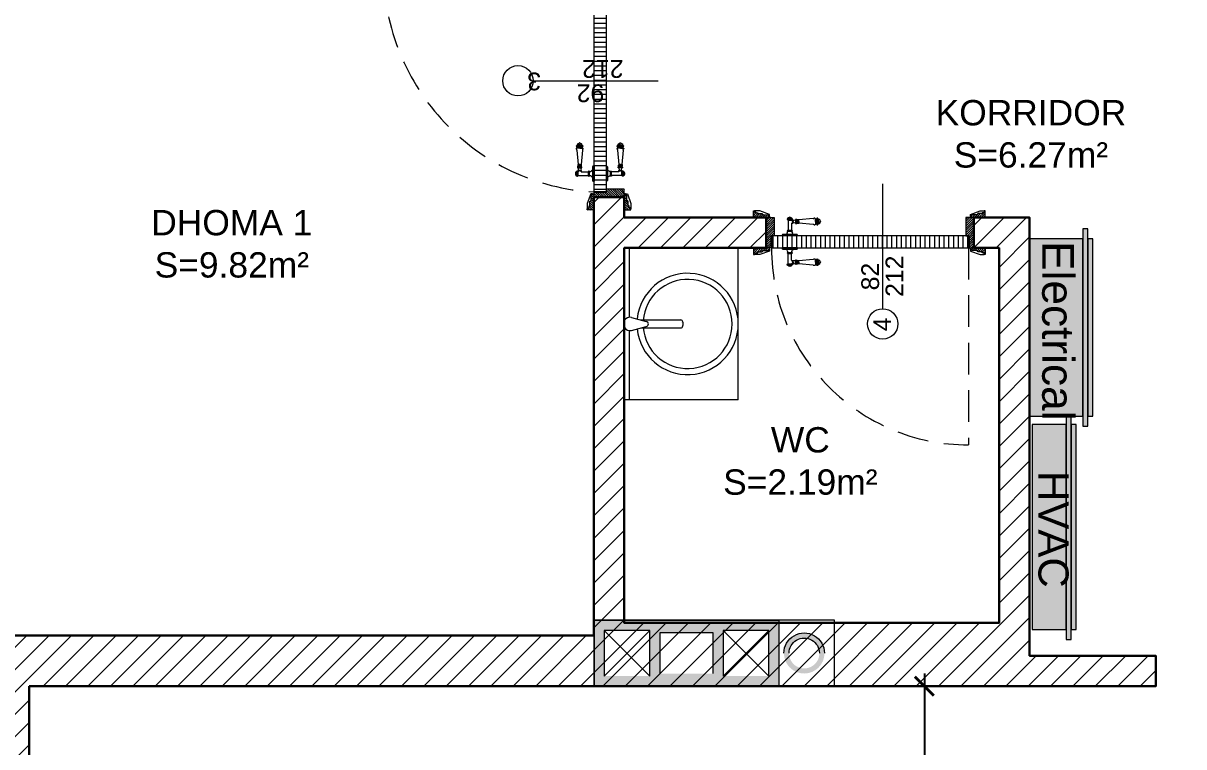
# Model space of a CAD drawing. Header units: centimetres. Extents: x 92587 to 105438, y -55119 to -48334.
# Drawn here: x 93511.8 to 93970, y -51636.3 to -51350.6 of the extents above; entities that cross this region are included whole.
import ezdxf

# ---------------------------------------------------------------- set-up
doc = ezdxf.new("R2010")
doc.units = ezdxf.units.CM
doc.header["$LTSCALE"] = 50
doc.header["$MEASUREMENT"] = 0
doc.linetypes.add('CACHE', pattern=[0.375, 0.25, -0.125])
doc.linetypes.add('CONTINU', pattern=[0])
doc.layers.get('0').update_dxf_attribs({"color": 8})
for name, color, linetype, lineweight in [('BANJO', 160, 'Continuous', 9), ('door', 44, 'Continuous', 5), ('KASETAT_Pen_No__22', 8, 'Continuous', 50), ('KASETAT_Pen_No__75', 6, 'Continuous', 20), ('MACONNERIE COUPE', 7, 'Continuous', 30), ('MACONNERIE HACHURE', 253, 'Continuous', 13), ('PERCEMENT', 253, 'Continuous', 20)]:
    doc.layers.add(name, color=color, linetype=linetype, lineweight=lineweight)
for name, color, linetype in [('BETON COUPE', 3, 'CONTINU'), ('BORD', 5, 'Continuous'), ('TALUS', 2, 'Continuous'), ('TEXTE', 7, 'Continuous')]:
    doc.layers.add(name, color=color, linetype=linetype)
doc.layers.add('DEMOL', color=7, linetype='Continuous', lineweight=60, true_color=0xa87e00)
doc.layers.add('KASETAT_Pen_No__176', color=7, linetype='Continuous', lineweight=15, true_color=0x93a0c6)
doc.styles.add('GENERATED_STYLE_1', font='arial.ttf')
doc.styles.add('RS_TEXT_1.50', font='arial.ttf', dxfattribs={"height": 12.5})
doc.styles.add('RS_TXT_50', font='arial.ttf', dxfattribs={"height": 12.5})
doc.dimstyles.new('RS_50CM_LINEAIRE', dxfattribs={"dimscale": 5, "dimtxt": 12.5, "dimasz": 1.5, "dimexe": 1, "dimexo": 2.5, "dimgap": 1, "dimtad": 1, "dimdec": 1, "dimrnd": 0.5, "dimdsep": 46, "dimtxsty": 'RS_TXT_50', "dimblk1": 'ARCHTICK', "dimblk2": 'ARCHTICK', "dimsah": 1, "dimcen": 2.5, "dimdle": 1, "dimclrt": 4, "dimadec": 0, "dimazin": 2, "dimtfac": 1, "dimtdec": 1, "dimtix": 1, "dimtmove": 2, "dimatfit": 3, "dimfxl": 1, "dimtolj": 1, "dimtzin": 0, "dimarcsym": 0})

# ---------------------------------------------------------------- blocks, each defined once
blk = doc.blocks.new('Lav60')
at = {"layer": 'BANJO', "linetype": 'Continuous'}
for p, q in [((-54.27, 55.4), (-54.27, 84.18)), ((-54.27, 84.18), (-54.27, 55.4)), ((-52.27, 56.8), (-52.27, 84.18)), ((-9.27, 24.18), (-9.27, 84.18)), ((-51.47, 56.78), (-45.6, 55.16)), ((-47.77, 55.78), (-31.97, 55.78)), ((-54.27, 24.18), (-54.27, 52.96)), ((-54.27, 52.96), (-54.27, 24.18)), ((-52.27, 24.18), (-52.27, 51.56)), ((-51.47, 51.58), (-45.6, 53.19)), ((-47.79, 52.59), (-31.97, 52.59)), ((-31.61, 54.81), (-31.61, 54.8)), ((-31.5, 54.81), (-31.61, 54.81)), ((-31.61, 54.8), (-31.5, 54.8)), ((-31.5, 54.8), (-31.5, 54.81))]:
    blk.add_line(p, q, dxfattribs=at)
at = {"layer": 'BANJO'}
for p, q in [((-9.27, 84.18), (-54.27, 84.18)), ((-9.27, 24.18), (-9.27, 84.18)), ((-9.27, 24.18), (-54.27, 24.18))]:
    blk.add_line(p, q, dxfattribs=at)
at = {"layer": 'BANJO', "linetype": 'Continuous'}
for centre, radius, start, end in [((-29.27, 54.18), 20, 185.6501, 174.3498), ((-29.27, 54.18), 17.58, 184.3007, 175.6991), ((-51.93, 54.18), 2.64, 79.9737, 280.0262), ((-45.78, 54.18), 1, 280.3543, 79.6456)]:
    blk.add_arc(centre, radius, start, end, dxfattribs=at)
blk.add_ellipse((-31.97, 54.18), major_axis=(0, -1.59), ratio=0.623935, start_param=0, end_param=3.141593, dxfattribs=at)
blk = doc.blocks.new('door900')
at = {"color": 0}
for p, q in [((-9.3, 67.7), (9.3, 67.7)), ((9.3, 65.2), (-9.3, 65.2)), ((-6.8, 71.5), (-6.8, 70.2)), ((-5.5, 71.5), (-6.8, 71.5)), ((-6.8, 70.2), (6.8, 70.2)), ((-6.8, 62.7), (-6.8, 24)), ((-6.8, 62.7), (6.8, 62.7)), ((-5.5, 71.5), (5.5, 71.5)), ((5.5, 71.5), (6.8, 71.5)), ((6.8, 71.5), (6.8, 70.2)), ((8.7, 62.7), (6.8, 62.7)), ((6.8, 49.1), (6.8, 24)), ((8.7, 50.9), (8.7, 50.9)), ((10.5, 56.8), (10.5, 62.5)), ((10.5, 56.8), (10.5, 51.1)), ((12.7, 56.8), (12.7, 62.5)), ((12.7, 56.8), (12.7, 51.1)), ((22.5, 63.8), (22.5, 49.8)), ((26.5, 56.8), (26.5, 63.8)), ((26.5, 63.8), (29.1, 63.8)), ((26.5, 63.8), (29.1, 63.8)), ((26.5, 56.8), (26.5, 49.8)), ((26.5, 49.8), (29.1, 49.8)), ((26.5, 49.8), (29.1, 49.8)), ((29.1, 63.8), (29.1, 62.8)), ((29.1, 62.8), (29.1, 56.8)), ((29.1, 50.8), (29.1, 56.8)), ((29.1, 50.8), (29.1, 49.8)), ((29.1, 49.8), (29.1, 49.8)), ((31.1, 62.8), (31.1, 56.8)), ((31.1, 50.8), (31.1, 56.8)), ((34.1, 56.8), (34.1, 62.8)), ((34.1, 62.8), (34.1, 56.8)), ((34.1, 50.8), (34.1, 56.8)), ((34.1, 56.8), (34.1, 50.8)), ((92.8, 68.1), (36.2, 62.8)), ((36.2, 56.8), (36.2, 62.8)), ((36.2, 56.8), (36.2, 50.8)), ((92.8, 45.5), (36.2, 50.8)), ((101.2, 67.3), (103.2, 68)), ((101.2, 56.8), (101.2, 67.3)), ((101.2, 56.8), (101.2, 46.3)), ((101.2, 46.3), (103.2, 45.7)), ((103.2, 68), (103.2, 67.7)), ((103.2, 56.8), (103.2, 68)), ((103.2, 56.8), (103.2, 46.3)), ((103.2, 45.9), (103.2, 45.7)), ((106.5, 68), (105.5, 67.3)), ((105.5, 56.8), (105.5, 67.3)), ((105.5, 56.8), (105.5, 46.3)), ((106.5, 45.7), (105.5, 46.3)), ((106.5, 56.8), (106.5, 68)), ((106.5, 56.8), (106.5, 45.7)), ((110.7, 68), (111.8, 67.3)), ((110.7, 56.8), (110.7, 68)), ((110.7, 56.8), (110.7, 45.7)), ((110.7, 45.7), (111.8, 46.3)), ((111.8, 56.8), (111.8, 67.3)), ((111.8, 66.2), (113.3, 66.2)), ((111.8, 56.8), (111.8, 46.3)), ((111.8, 47.5), (113.3, 47.5)), ((113.3, 56.8), (113.3, 66.2)), ((113.3, 56.8), (113.3, 47.5)), ((120.5, 56.8), (120.5, 58.6)), ((120.5, 56.8), (120.5, 55)), ((-30, 3), (-30, 0)), ((30, 0), (-30, 0)), ((27, 6), (-27, 6)), ((-8.3, 22.3), (8.3, 22.3)), ((-8.3, 18.3), (8.3, 18.3)), ((30, 3), (30, 0))]:
    blk.add_line(p, q, dxfattribs=at)
for centre, radius, start, end in [((-9.3, 66.5), 1.25, 90, 270), ((-6.8, 67.7), 2.51, 90.115, 179.885), ((-6.8, 65.2), 2.51, 180.115, 269.885), ((0, 64), 9.29, 53.4104, 126.5896), ((6.8, 67.7), 2.51, 0.115, 89.885), ((6.8, 65.2), 2.51, 270.115, 359.885), ((8.7, 49), 1.91, 88.7426, 178.1515), ((8.6, 64.9), 2.15, 272.7029, 297.6142), ((8.6, 48.8), 2.15, 62.3858, 87.2971), ((9.3, 66.5), 1.25, 270, 90), ((10, 62.5), 0.561, 3.7097, 127.9634), ((10, 51.1), 0.561, 232.0366, 356.2903), ((11.6, 62.5), 1.1, 0.0106, 179.9894), ((11.6, 51.1), 1.1, 180.0106, 359.9894), ((16.7, 70.5), 8.83, 243.5466, 311.3694), ((16.7, 43.2), 8.83, 48.6306, 116.4534), ((24.5, 63.7), 2.01, 4.1469, 175.8531), ((24.5, 50), 2.01, 184.1469, 355.8531), ((30.1, 62.8), 1.03, 0, 180.0014), ((30.1, 50.8), 1.03, 179.9972, 0), ((32.6, 62.8), 1.48, 0, 180), ((32.6, 50.8), 1.48, 180, 0), ((35.2, 62.8), 1.03, 0, 180), ((32.6, 62.8), 1.48, 1.563306237032948e-10, 2.08440831604393e-10), ((35.2, 50.8), 1.03, 180, 0), ((93.1, 72.5), 4.4, 266.3976, 315.6468), ((98.3, 67.4), 2.89, 358.3861, 135.6468), ((98.3, 46.2), 2.89, 224.3532, 1.6139), ((104.3, 67.6), 1.15, 170.914, 348.1019), ((104.3, 46.1), 1.15, 11.8981, 189.086), ((108.6, 68), 2.1, 0, 180), ((115.5, 62.5), 2.84, 13.4568, 140.4953), ((115.5, 51.2), 2.84, 219.5047, 346.5432), ((127.9, 65.2), 9.88, 191.9991, 221.6757), ((127.9, 48.5), 9.88, 138.3243, 168.0009), ((120.5, 56.8), 1.79, 0, 90), ((120.5, 56.8), 1.79, 270, 0), ((-27, 3), 3, 90, 180), ((-6.8, 6), 6, 130.5908, 180), ((-16.6, 16.6), 8.41, 314.3689, 12.0705), ((-8.3, 20.3), 2, 90, 270), ((-8.5, 24), 1.71, 275.059, 359.7825), ((8.5, 24), 1.71, 180.2175, 264.941), ((16.6, 16.6), 8.41, 167.9295, 225.6311), ((8.3, 20.3), 2, 270, 90), ((6.8, 6), 6, 0, 49.4092), ((27, 3), 3, 0, 90), ((93.1, 41.1), 4.4, 44.3532, 93.6024), ((108.6, 45.7), 2.1, 180, 0)]:
    blk.add_arc(centre, radius, start, end, dxfattribs=at)
blk = doc.blocks.new('_ArchTick')
at = {"color": 0, "linetype": 'ByBlock', "const_width": 0.15}
blk.add_lwpolyline([(-0.5, -0.5), (0.5, 0.5)], dxfattribs=at)
blk = doc.blocks.new('*D2859')
at = {"layer": 'Defpoints', "color": 0, "ltscale": 0.5, "transparency": 16777216}
for p in [(93832.14, -51612.36), (93514.11, -51987.36), (93867.62, -51987.36)]:
    blk.add_point(p, dxfattribs=at)
at = {"layer": 'TALUS', "color": 0, "lineweight": -2, "ltscale": 0.5, "transparency": 16777216}
for p, q in [((93867.62, -51607.36), (93867.62, -51992.36)), ((93844.64, -51612.36), (93872.62, -51612.36)), ((93526.61, -51987.36), (93872.62, -51987.36))]:
    blk.add_line(p, q, dxfattribs=at)
at = {"layer": 'TALUS', "color": 0, "lineweight": -2, "ltscale": 0.5, "transparency": 16777216, "xscale": 7.5, "yscale": 7.5, "zscale": 7.5}
for p, rotation in [((93867.62, -51612.36), 90), ((93867.62, -51987.36), 270)]:
    blk.add_blockref('_ArchTick', p, dxfattribs=dict(at, rotation=rotation))
at = {"layer": 'TALUS', "color": 4, "ltscale": 0.5, "transparency": 16777216, "insert": (93856.24, -51799.86), "char_height": 12.5, "attachment_point": 5, "rotation": 90, "style": 'RS_TXT_50'}
blk.add_mtext('\\A1;375', dxfattribs=at)

msp = doc.modelspace()

# ---------------------------------------------------------------- hatches: boundary and pattern name
at = {"layer": 'door'}
h = msp.add_hatch(dxfattribs=at)
h.set_pattern_fill('ANSI31', color=256, scale=15, angle=495)
h.set_pattern_definition([(180, (194573.511, -100366.82), (-1e-15, -1.875), [])])
h.paths.add_polyline_path([(93741.88, -51329.46), (93741.88, -51417.27), (93737.16, -51417.27), (93737.16, -51329.46)])
h = msp.add_hatch(dxfattribs=at)
h.set_pattern_fill('ANSI31', color=256, scale=5, angle=990)
h.set_pattern_definition([(315, (150526.07865, 93141.89514), (0.4419417382, 0.4419417382), [])])
h.paths.add_polyline_path([(93749.11, -51419.36), (93749.11, -51416.22), (93741.93, -51416.22), (93741.93, -51417.48), (93737.11, -51417.48), (93737.11, -51419.36)])
edge = h.paths.add_edge_path()
edge.add_line((93750.99, -51423.11), (93750.99, -51422.7))
edge.add_line((93750.99, -51422.7), (93750.68, -51422.7))
edge.add_line((93750.68, -51422.7), (93750.68, -51420.93))
edge.add_line((93750.68, -51420.93), (93750.47, -51420.93))
edge.add_arc((93750.16, -51420.93), 0.314, 0, 90)
edge.add_line((93750.16, -51420.62), (93750.16, -51418.52))
edge.add_line((93750.16, -51418.52), (93749.95, -51418.52))
edge.add_arc((93749.63, -51418.52), 0.314, 360, 450)
edge.add_line((93749.63, -51418.21), (93749.63, -51418))
edge.add_line((93749.63, -51418), (93749.11, -51418))
edge.add_line((93749.11, -51418), (93749.11, -51424.36))
edge.add_line((93749.11, -51424.36), (93751.73, -51424.36))
edge.add_line((93751.73, -51424.36), (93751.73, -51423.95))
edge.add_line((93751.73, -51423.95), (93751.41, -51423.95))
edge.add_line((93751.41, -51423.95), (93751.41, -51423.53))
edge.add_arc((93751.41, -51423.11), 0.419, 180, 270, ccw=False)
edge = h.paths.add_edge_path()
edge.add_line((93735.22, -51423.11), (93735.22, -51422.7))
edge.add_line((93735.22, -51422.7), (93735.54, -51422.7))
edge.add_line((93735.54, -51422.7), (93735.54, -51420.93))
edge.add_line((93735.54, -51420.93), (93735.75, -51420.93))
edge.add_arc((93736.06, -51420.93), 0.314, 90, 180, ccw=False)
edge.add_line((93736.06, -51420.62), (93736.06, -51418.52))
edge.add_line((93736.06, -51418.52), (93736.27, -51418.52))
edge.add_arc((93736.58, -51418.52), 0.314, 90, 180, ccw=False)
edge.add_line((93736.58, -51418.21), (93736.58, -51418))
edge.add_line((93736.58, -51418), (93737.11, -51418))
edge.add_line((93737.11, -51418), (93737.11, -51424.36))
edge.add_line((93737.11, -51424.36), (93734.49, -51424.36))
edge.add_line((93734.49, -51424.36), (93734.49, -51423.95))
edge.add_line((93734.49, -51423.95), (93734.8, -51423.95))
edge.add_line((93734.8, -51423.95), (93734.8, -51423.53))
edge.add_arc((93734.8, -51423.11), 0.419, 270, 360)
h = msp.add_hatch(dxfattribs=at)
h.set_pattern_fill('ANSI31', color=256, scale=5, angle=900)
h.set_pattern_definition([(225, (242980.3773, -108402.3326), (0.4419417382, -0.4419417382), [])])
h.paths.add_polyline_path([(93805.12, -51427.36), (93808.26, -51427.36), (93808.26, -51434.54), (93807.01, -51434.54), (93807.01, -51439.36), (93805.12, -51439.36)])
edge = h.paths.add_edge_path()
edge.add_line((93801.37, -51425.48), (93801.79, -51425.48))
edge.add_line((93801.79, -51425.48), (93801.79, -51425.79))
edge.add_line((93801.79, -51425.79), (93803.55, -51425.79))
edge.add_line((93803.55, -51425.79), (93803.55, -51426))
edge.add_arc((93803.55, -51426.31), 0.314, 0, 90, ccw=False)
edge.add_line((93803.86, -51426.31), (93805.96, -51426.31))
edge.add_line((93805.96, -51426.31), (93805.96, -51426.52))
edge.add_arc((93805.96, -51426.84), 0.314, 0, 90, ccw=False)
edge.add_line((93806.27, -51426.84), (93806.48, -51426.84))
edge.add_line((93806.48, -51426.84), (93806.48, -51427.36))
edge.add_line((93806.48, -51427.36), (93800.12, -51427.36))
edge.add_line((93800.12, -51427.36), (93800.12, -51424.74))
edge.add_line((93800.12, -51424.74), (93800.53, -51424.74))
edge.add_line((93800.53, -51424.74), (93800.53, -51425.06))
edge.add_line((93800.53, -51425.06), (93800.95, -51425.06))
edge.add_arc((93801.37, -51425.06), 0.419, 180, 270)
edge = h.paths.add_edge_path()
edge.add_line((93801.37, -51441.25), (93801.79, -51441.25))
edge.add_line((93801.79, -51441.25), (93801.79, -51440.93))
edge.add_line((93801.79, -51440.93), (93803.55, -51440.93))
edge.add_line((93803.55, -51440.93), (93803.55, -51440.72))
edge.add_arc((93803.55, -51440.41), 0.314, 270, 360)
edge.add_line((93803.86, -51440.41), (93805.96, -51440.41))
edge.add_line((93805.96, -51440.41), (93805.96, -51440.2))
edge.add_arc((93805.96, -51439.89), 0.314, 270, 360)
edge.add_line((93806.27, -51439.89), (93806.48, -51439.89))
edge.add_line((93806.48, -51439.89), (93806.48, -51439.36))
edge.add_line((93806.48, -51439.36), (93800.12, -51439.36))
edge.add_line((93800.12, -51439.36), (93800.12, -51441.98))
edge.add_line((93800.12, -51441.98), (93800.53, -51441.98))
edge.add_line((93800.53, -51441.98), (93800.53, -51441.67))
edge.add_line((93800.53, -51441.67), (93800.95, -51441.67))
edge.add_arc((93801.37, -51441.67), 0.419, 90, 180, ccw=False)
h = msp.add_hatch(dxfattribs=at)
h.set_pattern_fill('ANSI31', color=256, scale=5, angle=900)
h.set_pattern_definition([(225, (242970.3654, -108402.3326), (0.4419417382, -0.4419417382), [])])
edge = h.paths.add_edge_path()
edge.add_line((93890.86, -51425.48), (93890.44, -51425.48))
edge.add_line((93890.44, -51425.48), (93890.44, -51425.79))
edge.add_line((93890.44, -51425.79), (93888.68, -51425.79))
edge.add_line((93888.68, -51425.79), (93888.68, -51426))
edge.add_arc((93888.68, -51426.31), 0.314, 90, 180)
edge.add_line((93888.37, -51426.31), (93886.27, -51426.31))
edge.add_line((93886.27, -51426.31), (93886.27, -51426.52))
edge.add_arc((93886.27, -51426.84), 0.314, 90, 180)
edge.add_line((93885.96, -51426.84), (93885.75, -51426.84))
edge.add_line((93885.75, -51426.84), (93885.75, -51427.36))
edge.add_line((93885.75, -51427.36), (93891.61, -51427.36))
edge.add_line((93891.61, -51427.36), (93891.61, -51424.74))
edge.add_line((93891.61, -51424.74), (93891.2, -51424.74))
edge.add_line((93891.2, -51424.74), (93891.2, -51425.06))
edge.add_line((93891.2, -51425.06), (93891.28, -51425.06))
edge.add_arc((93890.86, -51425.06), 0.419, -90, 0, ccw=False)
h.paths.add_polyline_path([(93887.11, -51427.36), (93883.97, -51427.36), (93883.97, -51434.54), (93885.22, -51434.54), (93885.22, -51439.36), (93887.11, -51439.36)])
edge = h.paths.add_edge_path()
edge.add_line((93890.86, -51441.25), (93890.44, -51441.25))
edge.add_line((93890.44, -51441.25), (93890.44, -51440.93))
edge.add_line((93890.44, -51440.93), (93888.68, -51440.93))
edge.add_line((93888.68, -51440.93), (93888.68, -51440.72))
edge.add_arc((93888.68, -51440.41), 0.314, 180, 270, ccw=False)
edge.add_line((93888.37, -51440.41), (93886.27, -51440.41))
edge.add_line((93886.27, -51440.41), (93886.27, -51440.2))
edge.add_arc((93886.27, -51439.89), 0.314, 180, 270, ccw=False)
edge.add_line((93885.96, -51439.89), (93885.75, -51439.89))
edge.add_line((93885.75, -51439.89), (93885.75, -51439.36))
edge.add_line((93885.75, -51439.36), (93891.61, -51439.36))
edge.add_line((93891.61, -51439.36), (93891.61, -51441.98))
edge.add_line((93891.61, -51441.98), (93891.2, -51441.98))
edge.add_line((93891.2, -51441.98), (93891.2, -51441.67))
edge.add_line((93891.2, -51441.67), (93891.28, -51441.67))
edge.add_arc((93890.86, -51441.67), 0.419, 360, 450)
h = msp.add_hatch(dxfattribs=at)
h.set_pattern_fill('ANSI31', color=256, scale=15, angle=405)
h.set_pattern_definition([(90, (49471.6622, -152449.765), (-1.875, 2e-15), [])])
h.paths.add_polyline_path([(93885.01, -51434.6), (93807.22, -51434.6), (93807.22, -51439.31), (93885.01, -51439.31)])
at = {"layer": 'KASETAT_Pen_No__176', "linetype": 'Continuous', "lineweight": 0, "true_color": 0x2776bb}
msp.add_hatch(color=152, dxfattribs=at).paths.add_polyline_path([(93934.11, -51505.78), (93934.11, -51435.78), (93932.11, -51435.78), (93932.11, -51431.78), (93930.11, -51431.78), (93930.11, -51435.78), (93909.11, -51435.78), (93909.11, -51505.78), (93930.11, -51505.78), (93930.11, -51509.78), (93932.11, -51509.78), (93932.11, -51505.78)])
at = {"layer": 'KASETAT_Pen_No__75', "linetype": 'Continuous', "lineweight": 0, "true_color": 0xbf00bf}
msp.add_hatch(color=212, dxfattribs=at).paths.add_polyline_path([(93927.51, -51589.96), (93927.51, -51509.06), (93925.51, -51509.06), (93925.51, -51505.06), (93923.51, -51505.06), (93923.51, -51509.06), (93910.11, -51509.06), (93910.11, -51589.96), (93923.51, -51589.96), (93923.51, -51593.96), (93925.51, -51593.96), (93925.51, -51589.96)])
at = {"layer": 'MACONNERIE HACHURE'}
h = msp.add_hatch(dxfattribs=at)
h.set_pattern_fill('ANSI31', color=256, scale=50, style=0)
h.set_pattern_definition([(45, (0, 5835.283), (-4.41941738, 4.41941738), [])])
h.paths.add_polyline_path([(93729.11, -50527.36), (93729.11, -50358.36), (93801.11, -50358.36), (93801.11, -50337.36), (93779.11, -50337.36), (93779.11, -50332.36), (93959.11, -50332.36), (93959.11, -50344.36), (93909.11, -50344.36), (93909.11, -50517.36), (93887.11, -50517.36), (93887.11, -50505.36), (93897.11, -50505.36), (93897.11, -50344.36), (93806.11, -50344.36), (93806.11, -50363.36), (93749.11, -50363.36), (93749.11, -50505.36), (93805.11, -50505.36), (93805.11, -50517.36), (93741.11, -50517.36), (93741.11, -50527.36)])
h.paths.add_polyline_path([(94298.94, -51192.36), (94249.11, -51192.36), (94249.11, -51152.36), (94298.94, -51152.36)])
h.paths.add_polyline_path([(94459.11, -51192.36), (94419.11, -51192.36), (94419.11, -51152.36), (94459.11, -51152.36)])
h.paths.add_polyline_path([(94319.11, -51547.36), (94229.11, -51547.36), (94229.11, -51487.36), (94076.11, -51487.36), (94076.11, -51547.36), (94064.11, -51547.36), (94064.11, -51427.36), (94084.11, -51427.36), (94084.11, -51462.36), (94249.11, -51462.36), (94249.11, -51511.36), (94319.11, -51511.36), (94319.11, -51462.36), (94354.11, -51462.36), (94354.11, -51482.36), (94344.11, -51482.36), (94344.11, -51532.36), (94319.11, -51532.36), (94319.11, -51516.36), (94249.11, -51516.36), (94249.11, -51542.36), (94319.11, -51542.36)])
h.paths.add_polyline_path([(93749.11, -49932.36), (93849.11, -49932.36), (93849.11, -49907.36), (93749.11, -49907.36)])
h.paths.add_polyline_path([(93514.11, -51940.47), (93489.11, -51940.47), (93489.11, -51987.36), (93514.11, -51987.36)])
h.paths.add_polyline_path([(93514.11, -50042.36), (93489.11, -50042.36), (93489.11, -50022.36), (93514.11, -50022.36)])
h.paths.add_polyline_path([(94196.61, -51192.36), (94214.11, -51192.36), (94214.11, -51172.36), (94196.61, -51172.36)])
h.paths.add_polyline_path([(93874.11, -51305.36), (93864.11, -51305.36), (93864.11, -51317.36), (93904.11, -51317.36), (93904.11, -51305.36), (93894.11, -51305.36), (93894.11, -50987.36), (94064.11, -50987.36), (94064.11, -51305.36), (93986.1, -51305.36), (93986.1, -51317.36), (94064.11, -51317.36), (94064.11, -51327.36), (94084.11, -51327.36), (94084.11, -51192.36), (94096.61, -51192.36), (94096.61, -51172.36), (94084.11, -51172.36), (94084.11, -50957.36), (94063.11, -50957.36), (94063.11, -50627.36), (93965.1, -50627.36), (93965.1, -50639.36), (94043.11, -50639.36), (94043.11, -50957.36), (93873.11, -50957.36), (93873.11, -50639.36), (93883.11, -50639.36), (93883.11, -50627.36), (93843.11, -50627.36), (93843.11, -50639.36), (93853.11, -50639.36), (93853.11, -50957.36), (93514.11, -50957.36), (93514.11, -50912.36), (93489.11, -50912.36), (93489.11, -50962.36), (93379.11, -50962.36), (93379.11, -50982.36), (93489.11, -50982.36), (93489.11, -51032.36), (93514.11, -51032.36), (93514.11, -50987.36), (93874.11, -50987.36)])
h.paths.add_polyline_path([(93706.11, -50332.36), (93706.11, -50352.36), (93404.11, -50352.36), (93404.11, -50417.36), (93379.11, -50417.36), (93379.11, -50327.36), (93489.11, -50327.36), (93489.11, -50312.36), (93514.11, -50312.36), (93514.11, -50332.36)])
h.paths.add_polyline_path([(94149.11, -50235.36), (94174.11, -50235.36), (94174.11, -50513.36), (94226.11, -50513.36), (94226.11, -50535.36), (94214.11, -50535.36), (94214.11, -50525.36), (94089.11, -50525.36), (94089.11, -50513.36), (94149.11, -50513.36)])
h.paths.add_polyline_path([(94174.11, -50162.36), (94174.11, -50142.36), (94224.11, -50142.36), (94224.11, -50022.36), (94249.11, -50022.36), (94249.11, -50137.36), (94266.61, -50137.36), (94266.61, -50162.36)])
h.paths.add_polyline_path([(93514.11, -49972.36), (93514.11, -49932.36), (93569.11, -49932.36), (93569.11, -49907.36), (93489.11, -49907.36), (93489.11, -49972.36)])
h.paths.add_polyline_path([(94089.11, -49932.36), (94029.11, -49932.36), (94029.11, -49907.36), (94114.11, -49907.36), (94114.11, -49972.36), (94114.11, -49972.36), (94114.11, -50022.36), (94089.11, -50022.36)])
h.paths.add_polyline_path([(93514.11, -51612.36), (93514.11, -51670.47), (93489.11, -51670.47), (93489.11, -51617.36), (93379.11, -51617.36), (93379.11, -51527.36), (93404.11, -51527.36), (93404.11, -51592.36), (93737.11, -51592.36), (93737.11, -51419.36), (93749.11, -51419.36), (93749.11, -51427.36), (93805.11, -51427.36), (93805.11, -51439.36), (93749.11, -51439.36), (93749.11, -51587.36), (93897.11, -51587.36), (93897.11, -51439.36), (93887.11, -51439.36), (93887.11, -51427.36), (93909.11, -51427.36), (93909.11, -51600.36), (93958.97, -51600.36), (93958.97, -51612.36)])
h.paths.add_polyline_path([(93749.11, -51285.36), (93749.11, -51305.36), (93772.11, -51305.36), (93772.11, -51317.36), (93749.11, -51317.36), (93749.11, -51327.36), (93737.11, -51327.36), (93737.11, -51297.36), (93514.11, -51297.36), (93514.11, -51285.36)], flags=17)
h.paths.add_polyline_path([(93729.11, -50647.36), (93514.11, -50647.36), (93514.11, -50659.36), (93741.11, -50659.36), (93741.11, -50639.36), (93751.11, -50639.36), (93751.11, -50627.36), (93741.11, -50627.36), (93741.11, -50619.36), (93729.11, -50619.36)])
h.paths.add_polyline_path([(94314.11, -50647.36), (94314.11, -50635.36), (94226.11, -50635.36), (94226.11, -50627.36), (94214.11, -50627.36), (94214.11, -50647.36)])
h.paths.add_polyline_path([(93404.11, -51297.36), (93379.11, -51297.36), (93379.11, -51347.36), (93404.11, -51347.36)])
h.paths.add_polyline_path([(93404.11, -50647.36), (93379.11, -50647.36), (93379.11, -50597.36), (93404.11, -50597.36)])
h.paths.add_polyline_path([(93514.11, -51247.36), (93489.11, -51247.36), (93489.11, -51192.47), (93514.11, -51192.47)], flags=17)
h.paths.add_polyline_path([(93514.11, -50697.36), (93489.11, -50697.36), (93489.11, -50752.25), (93514.11, -50752.25)], flags=17)
h.paths.add_polyline_path([(94659.28, -51192.36), (94709.11, -51192.36), (94709.11, -51152.36), (94659.28, -51152.36)])
h.paths.add_polyline_path([(94499.11, -51192.36), (94539.11, -51192.36), (94539.11, -51152.36), (94499.11, -51152.36)])
h.paths.add_polyline_path([(94344.11, -52012.36), (94364.11, -52012.36), (94364.11, -52037.36), (94344.11, -52037.36)])
h.paths.add_polyline_path([(94029.11, -52012.36), (94029.11, -52037.36), (94209.11, -52037.36), (94209.11, -52012.36)])
h.paths.add_polyline_path([(94639.11, -51547.36), (94729.11, -51547.36), (94729.11, -51487.36), (94882.11, -51487.36), (94882.11, -51547.36), (94894.11, -51547.36), (94894.11, -51427.36), (94874.11, -51427.36), (94874.11, -51462.36), (94709.11, -51462.36), (94709.11, -51511.36), (94639.11, -51511.36), (94639.11, -51462.36), (94454.11, -51462.36), (94454.11, -51482.36), (94614.11, -51482.36), (94614.11, -51532.36), (94639.11, -51532.36), (94639.11, -51516.36), (94709.11, -51516.36), (94709.11, -51542.36), (94639.11, -51542.36)])
h.paths.add_polyline_path([(95209.11, -49932.36), (95109.11, -49932.36), (95109.11, -49907.36), (95209.11, -49907.36)])
h.paths.add_polyline_path([(95444.11, -51940.47), (95469.11, -51940.47), (95469.11, -51987.36), (95444.11, -51987.36)])
h.paths.add_polyline_path([(95444.11, -50042.36), (95469.11, -50042.36), (95469.11, -50022.36), (95444.11, -50022.36)])
h.paths.add_polyline_path([(94761.61, -51192.36), (94744.11, -51192.36), (94744.11, -51172.36), (94761.61, -51172.36)])
h.paths.add_polyline_path([(94464.11, -50162.36), (94446.61, -50162.36), (94446.61, -50137.36), (94464.11, -50137.36), (94464.11, -49972.36), (94494.11, -49972.36), (94494.11, -50137.36), (94511.72, -50137.36), (94511.72, -50162.36), (94494.11, -50162.36), (94494.11, -50635.36), (94562.11, -50635.36), (94562.11, -50647.36), (94494.11, -50647.36), (94494.11, -50822.36), (94464.11, -50822.36), (94464.11, -50647.36), (94396.11, -50647.36), (94396.11, -50635.36), (94464.11, -50635.36)])
h.paths.add_polyline_path([(95084.11, -51305.36), (95094.11, -51305.36), (95094.11, -51317.36), (95054.11, -51317.36), (95054.11, -51305.36), (95064.11, -51305.36), (95064.11, -50987.36), (94894.11, -50987.36), (94894.11, -51305.36), (94972.12, -51305.36), (94972.12, -51317.36), (94894.11, -51317.36), (94894.11, -51327.36), (94874.11, -51327.36), (94874.11, -51192.36), (94861.61, -51192.36), (94861.61, -51172.36), (94874.11, -51172.36), (94874.11, -50957.36), (94895.11, -50957.36), (94895.11, -50627.36), (94993.12, -50627.36), (94993.12, -50639.36), (94915.11, -50639.36), (94915.11, -50957.36), (95085.11, -50957.36), (95085.11, -50639.36), (95075.11, -50639.36), (95075.11, -50627.36), (95115.11, -50627.36), (95115.11, -50639.36), (95105.11, -50639.36), (95105.11, -50957.36), (95444.11, -50957.36), (95444.11, -50912.36), (95469.11, -50912.36), (95469.11, -50962.36), (95579.11, -50962.36), (95579.11, -50982.36), (95469.11, -50982.36), (95469.11, -51032.36), (95444.11, -51032.36), (95444.11, -50987.36), (95084.11, -50987.36)])
h.paths.add_polyline_path([(95229.11, -50358.36), (95157.11, -50358.36), (95157.11, -50337.36), (95179.11, -50337.36), (95179.11, -50332.36), (94999.11, -50332.36), (94999.11, -50344.36), (95049.11, -50344.36), (95049.11, -50517.36), (95071.11, -50517.36), (95071.11, -50505.36), (95061.11, -50505.36), (95061.11, -50344.36), (95152.11, -50344.36), (95152.11, -50363.36), (95209.11, -50363.36), (95209.11, -50505.36), (95153.11, -50505.36), (95153.11, -50517.36), (95217.11, -50517.36), (95217.11, -50527.36), (95229.11, -50527.36)])
h.paths.add_polyline_path([(95252.11, -50332.36), (95252.11, -50352.36), (95554.11, -50352.36), (95554.11, -50417.36), (95579.11, -50417.36), (95579.11, -50327.36), (95469.11, -50327.36), (95469.11, -50312.36), (95444.11, -50312.36), (95444.11, -50332.36)])
h.paths.add_polyline_path([(94809.11, -50235.36), (94784.11, -50235.36), (94784.11, -50513.36), (94732.11, -50513.36), (94732.11, -50535.36), (94744.11, -50535.36), (94744.11, -50525.36), (94869.11, -50525.36), (94869.11, -50513.36), (94809.11, -50513.36)])
h.paths.add_polyline_path([(94784.11, -50162.36), (94784.11, -50142.36), (94734.11, -50142.36), (94734.11, -50022.36), (94709.11, -50022.36), (94709.11, -50137.36), (94691.61, -50137.36), (94691.61, -50162.36)])
h.paths.add_polyline_path([(95444.11, -49972.36), (95444.11, -49932.36), (95389.11, -49932.36), (95389.11, -49907.36), (95469.11, -49907.36), (95469.11, -49972.36)])
h.paths.add_polyline_path([(94869.11, -49932.36), (94929.11, -49932.36), (94929.11, -49907.36), (94844.11, -49907.36), (94844.11, -49972.36), (94844.11, -49972.36), (94844.11, -50022.36), (94869.11, -50022.36)])
h.paths.add_polyline_path([(93514.11, -52012.36), (93569.11, -52012.36), (93569.11, -52037.36), (93514.11, -52037.36)])
h.paths.add_polyline_path([(93749.11, -52012.36), (93749.11, -52037.36), (93849.11, -52037.36), (93849.11, -52012.36)])
h.paths.add_polyline_path([(94464.11, -52012.36), (94614.11, -52012.36), (94614.11, -52037.36), (94464.11, -52037.36)])
h.paths.add_polyline_path([(94749.11, -52012.36), (95444.11, -52012.36), (95444.11, -52037.36), (94749.11, -52037.36)])
h.paths.add_polyline_path([(95444.11, -51612.36), (95444.11, -51670.47), (95469.11, -51670.47), (95469.11, -51617.36), (95579.11, -51617.36), (95579.11, -51527.36), (95554.11, -51527.36), (95554.11, -51592.36), (95221.11, -51592.36), (95221.11, -51419.36), (95209.11, -51419.36), (95209.11, -51427.36), (95153.11, -51427.36), (95153.11, -51439.36), (95209.11, -51439.36), (95209.11, -51587.36), (95061.11, -51587.36), (95061.11, -51439.36), (95071.11, -51439.36), (95071.11, -51427.36), (95049.11, -51427.36), (95049.11, -51600.36), (94999.24, -51600.36), (94999.24, -51612.36)])
h.paths.add_polyline_path([(95209.11, -51285.36), (95209.11, -51305.36), (95186.11, -51305.36), (95186.11, -51317.36), (95209.11, -51317.36), (95209.11, -51327.36), (95221.11, -51327.36), (95221.11, -51297.36), (95444.11, -51297.36), (95444.11, -51285.36)], flags=17)
h.paths.add_polyline_path([(95229.11, -50647.36), (95444.11, -50647.36), (95444.11, -50659.36), (95217.11, -50659.36), (95217.11, -50639.36), (95207.11, -50639.36), (95207.11, -50627.36), (95217.11, -50627.36), (95217.11, -50619.36), (95229.11, -50619.36)])
h.paths.add_polyline_path([(94644.11, -50647.36), (94644.11, -50635.36), (94732.11, -50635.36), (94732.11, -50627.36), (94744.11, -50627.36), (94744.11, -50647.36)])
h.paths.add_polyline_path([(95554.11, -51297.36), (95579.11, -51297.36), (95579.11, -51347.36), (95554.11, -51347.36)])
h.paths.add_polyline_path([(95554.11, -50647.36), (95579.11, -50647.36), (95579.11, -50597.36), (95554.11, -50597.36)])
h.paths.add_polyline_path([(95444.11, -51247.36), (95469.11, -51247.36), (95469.11, -51192.47), (95444.11, -51192.47)], flags=17)
h.paths.add_polyline_path([(95444.11, -50697.36), (95469.11, -50697.36), (95469.11, -50752.25), (95444.11, -50752.25)], flags=17)
at = {"layer": 'PERCEMENT'}
h = msp.add_hatch(color=256, dxfattribs=at)
h.paths.add_polyline_path([(93810.14, -51612.36), (93737.14, -51612.36), (93737.14, -51586.36), (93810.14, -51586.36)])
h.paths.add_polyline_path([(93806.14, -51608.36), (93806.14, -51590.36), (93788.14, -51590.36), (93788.14, -51608.36)], flags=0)
h.paths.add_polyline_path([(93784.14, -51591.36), (93763.14, -51591.36), (93763.14, -51607.36), (93784.14, -51607.36)], flags=0)
h.paths.add_polyline_path([(93759.14, -51608.36), (93759.14, -51590.36), (93741.14, -51590.36), (93741.14, -51608.36)], flags=0)
h = msp.add_hatch(color=256, dxfattribs=at)
edge = h.paths.add_edge_path()
edge.add_ellipse((93820.14, -51599.36), major_axis=(5.66, -5.66), ratio=1, start_angle=45, end_angle=225, ccw=False)
edge.add_ellipse((93820.14, -51599.36), major_axis=(5.66, -5.66), ratio=1, start_angle=-135, end_angle=45, ccw=False)
edge = h.paths.add_edge_path(flags=0)
edge.add_ellipse((93820.14, -51599.36), major_axis=(-4.24, -4.24), ratio=1, start_angle=315, end_angle=495)
edge.add_ellipse((93820.14, -51599.36), major_axis=(-4.24, -4.24), ratio=1, start_angle=135, end_angle=315)

# ---------------------------------------------------------------- linework, layer by layer
at = {"layer": 'BORD', "lineweight": 5, "ltscale": 0.5}
msp.add_lwpolyline([(93737.14, -51612.36), (93832.14, -51612.36), (93832.14, -51586.36), (93737.14, -51586.36)], close=True, dxfattribs=at)
at = {"layer": 'door'}
for p, q in [((93713.11, -51373.36), (93762.43, -51373.36)), ((93851.12, -51463.36), (93851.12, -51414.04))]:
    msp.add_line(p, q, dxfattribs=at)
at = {"layer": 'door', "linetype": 'CACHE'}
msp.add_line((93885.01, -51439.31), (93885.01, -51517.11), dxfattribs=at)
at = {"layer": 'door'}
for points in [[(93741.88, -51329.46), (93741.88, -51417.27), (93737.16, -51417.27), (93737.16, -51329.46), (93741.88, -51329.46)], [(93749.11, -51419.36), (93749.11, -51416.22), (93741.93, -51416.22), (93741.93, -51417.48), (93737.11, -51417.48), (93737.11, -51419.36), (93749.11, -51419.36)], [(93736.58, -51418), (93735.85, -51418), (93734.49, -51421.86), (93734.49, -51423.95)], [(93749.63, -51418), (93750.37, -51418), (93751.73, -51421.86), (93751.73, -51423.95)], [(93806.48, -51426.84), (93806.48, -51426.11), (93802.63, -51424.74), (93800.53, -51424.74)], [(93885.75, -51426.84), (93885.75, -51426.11), (93889.6, -51424.74), (93891.2, -51424.74)], [(93805.12, -51427.36), (93808.26, -51427.36), (93808.26, -51434.54), (93807.01, -51434.54), (93807.01, -51439.36), (93805.12, -51439.36), (93805.12, -51427.36)], [(93887.11, -51427.36), (93883.97, -51427.36), (93883.97, -51434.54), (93885.22, -51434.54), (93885.22, -51439.36), (93887.11, -51439.36), (93887.11, -51427.36)], [(93885.01, -51434.6), (93807.22, -51434.6), (93807.22, -51439.31), (93885.01, -51439.31), (93885.01, -51434.6)], [(93806.48, -51439.89), (93806.48, -51440.62), (93802.63, -51441.98), (93800.53, -51441.98)], [(93885.75, -51439.89), (93885.75, -51440.62), (93889.6, -51441.98), (93891.2, -51441.98)]]:
    msp.add_lwpolyline(points, dxfattribs=at)
for points in [[(93735.22, -51423.11), (93735.22, -51422.7), (93735.54, -51422.7), (93735.54, -51420.93), (93735.75, -51420.93, -0.414214), (93736.06, -51420.62), (93736.06, -51418.52), (93736.27, -51418.52, -0.414214), (93736.58, -51418.21), (93736.58, -51418), (93737.11, -51418), (93737.11, -51424.36), (93734.49, -51424.36), (93734.49, -51423.95), (93734.8, -51423.95), (93734.8, -51423.53, 0.414214), (93735.22, -51423.11)], [(93750.99, -51423.11), (93750.99, -51422.7), (93750.68, -51422.7), (93750.68, -51420.93), (93750.47, -51420.93, 0.414214), (93750.16, -51420.62), (93750.16, -51418.52), (93749.95, -51418.52, 0.414214), (93749.63, -51418.21), (93749.63, -51418), (93749.11, -51418), (93749.11, -51424.36), (93751.73, -51424.36), (93751.73, -51423.95), (93751.41, -51423.95), (93751.41, -51423.53, -0.414214), (93750.99, -51423.11)], [(93801.37, -51425.48), (93801.79, -51425.48), (93801.79, -51425.79), (93803.55, -51425.79), (93803.55, -51426, -0.414214), (93803.86, -51426.31), (93805.96, -51426.31), (93805.96, -51426.52, -0.414214), (93806.27, -51426.84), (93806.48, -51426.84), (93806.48, -51427.36), (93800.12, -51427.36), (93800.12, -51424.74), (93800.53, -51424.74), (93800.53, -51425.06), (93800.95, -51425.06, 0.414214), (93801.37, -51425.48)], [(93890.86, -51425.48), (93890.44, -51425.48), (93890.44, -51425.79), (93888.68, -51425.79), (93888.68, -51426, 0.414214), (93888.37, -51426.31), (93886.27, -51426.31), (93886.27, -51426.52, 0.414214), (93885.96, -51426.84), (93885.75, -51426.84), (93885.75, -51427.36), (93891.61, -51427.36), (93891.61, -51424.74), (93891.2, -51424.74), (93891.2, -51425.06), (93891.28, -51425.06, -0.414214), (93890.86, -51425.48)], [(93801.37, -51441.25), (93801.79, -51441.25), (93801.79, -51440.93), (93803.55, -51440.93), (93803.55, -51440.72, 0.414214), (93803.86, -51440.41), (93805.96, -51440.41), (93805.96, -51440.2, 0.414214), (93806.27, -51439.89), (93806.48, -51439.89), (93806.48, -51439.36), (93800.12, -51439.36), (93800.12, -51441.98), (93800.53, -51441.98), (93800.53, -51441.67), (93800.95, -51441.67, -0.414214), (93801.37, -51441.25)], [(93890.86, -51441.25), (93890.44, -51441.25), (93890.44, -51440.93), (93888.68, -51440.93), (93888.68, -51440.72, -0.414214), (93888.37, -51440.41), (93886.27, -51440.41), (93886.27, -51440.2, -0.414214), (93885.96, -51439.89), (93885.75, -51439.89), (93885.75, -51439.36), (93891.61, -51439.36), (93891.61, -51441.98), (93891.2, -51441.98), (93891.2, -51441.67), (93891.28, -51441.67, 0.414214), (93890.86, -51441.25)]]:
    msp.add_lwpolyline(points, format="xyb", dxfattribs=at)
for centre in [(93707.11, -51373.36), (93851.12, -51469.36)]:
    msp.add_circle(centre, 6, dxfattribs=at)
at = {"layer": 'door', "linetype": 'CACHE'}
for centre, radius, start, end in [((93742.1, -51329.37), 88.04, 180.0583, 266.7816), ((93885.01, -51439.31), 77.8, 180, 270)]:
    msp.add_arc(centre, radius, start, end, dxfattribs=at)
at = {"layer": 'KASETAT_Pen_No__22', "color": 32, "linetype": 'Continuous', "lineweight": 0, "true_color": 0xcd6928}
for p, q in [((93932.11, -51431.78), (93930.11, -51431.78)), ((93930.11, -51431.78), (93930.11, -51509.78)), ((93932.11, -51509.78), (93932.11, -51431.78)), ((93930.11, -51435.78), (93909.11, -51435.78)), ((93909.11, -51435.78), (93909.11, -51505.78)), ((93930.11, -51505.78), (93930.11, -51435.78)), ((93934.11, -51435.78), (93932.11, -51435.78)), ((93932.11, -51435.78), (93932.11, -51505.78)), ((93934.11, -51505.78), (93934.11, -51435.78)), ((93909.11, -51505.78), (93930.11, -51505.78)), ((93932.11, -51505.78), (93934.11, -51505.78)), ((93930.11, -51509.78), (93932.11, -51509.78))]:
    msp.add_line(p, q, dxfattribs=at)
at = {"layer": 'KASETAT_Pen_No__22', "color": 8, "linetype": 'Continuous', "lineweight": 0}
for p, q in [((93925.51, -51505.06), (93923.51, -51505.06)), ((93923.51, -51505.06), (93923.51, -51593.96)), ((93925.51, -51593.96), (93925.51, -51505.06)), ((93923.51, -51509.06), (93910.11, -51509.06)), ((93910.11, -51509.06), (93910.11, -51589.96)), ((93923.51, -51589.96), (93923.51, -51509.06)), ((93927.51, -51509.06), (93925.51, -51509.06)), ((93925.51, -51509.06), (93925.51, -51589.96)), ((93927.51, -51589.96), (93927.51, -51509.06)), ((93910.11, -51589.96), (93923.51, -51589.96)), ((93925.51, -51589.96), (93927.51, -51589.96)), ((93923.51, -51593.96), (93925.51, -51593.96))]:
    msp.add_line(p, q, dxfattribs=at)
at = {"layer": 'MACONNERIE COUPE'}
msp.add_lwpolyline([(93514.11, -51612.36), (93514.11, -51670.47), (93489.11, -51670.47), (93489.11, -51617.36), (93379.11, -51617.36), (93379.11, -51527.36), (93404.11, -51527.36), (93404.11, -51592.36), (93737.11, -51592.36), (93737.11, -51419.36), (93749.11, -51419.36), (93749.11, -51427.36), (93805.11, -51427.36), (93805.11, -51439.36), (93749.11, -51439.36), (93749.11, -51587.36), (93897.11, -51587.36), (93897.11, -51439.36), (93887.11, -51439.36), (93887.11, -51427.36), (93909.11, -51427.36), (93909.11, -51600.36), (93958.97, -51600.36), (93958.97, -51612.36)], close=True, dxfattribs=at)
at = {"layer": 'PERCEMENT'}
for p, q in [((93737.14, -51612.36), (93737.14, -51586.36)), ((93737.14, -51586.36), (93810.14, -51586.36)), ((93759.14, -51590.36), (93741.14, -51590.36)), ((93741.14, -51590.36), (93741.14, -51608.36)), ((93759.14, -51608.36), (93741.14, -51590.36)), ((93759.14, -51590.36), (93741.14, -51608.36)), ((93759.14, -51608.36), (93759.14, -51590.36)), ((93806.14, -51590.36), (93788.14, -51590.36)), ((93788.14, -51590.36), (93788.14, -51608.36)), ((93806.14, -51608.36), (93788.14, -51590.36)), ((93806.14, -51590.36), (93788.14, -51608.36)), ((93806.14, -51608.36), (93806.14, -51590.36)), ((93810.14, -51586.36), (93810.14, -51612.36)), ((93784.14, -51591.36), (93763.14, -51591.36)), ((93763.14, -51591.36), (93763.14, -51607.36)), ((93784.14, -51607.36), (93784.14, -51591.36))]:
    msp.add_line(p, q, dxfattribs=at)
at = {"layer": 'PERCEMENT', "extrusion": (0, 0, -1)}
for major_axis in [(5.66, -5.66), (4.24, -4.24)]:
    msp.add_ellipse((93820.14, -51599.36), major_axis=major_axis, ratio=1, start_param=2.356194, end_param=5.497787, dxfattribs=at)

# ---------------------------------------------------------------- block references
at = {"layer": 'BETON COUPE', "lineweight": 5}
msp.add_blockref('Lav60', (93803.38, -51523.54), dxfattribs=at)
at = {"layer": 'door', "yscale": 0.1, "zscale": 0.1}
for p, xscale, rotation in [((93737.16, -51410.03), 0.1, 90.00000000000001), ((93741.88, -51410.03), -0.1, 270), ((93814.45, -51439.31), -0.1, 180)]:
    msp.add_blockref('door900', p, dxfattribs=dict(at, xscale=xscale, rotation=rotation))
at = {"layer": 'door', "xscale": 0.1, "yscale": 0.1, "zscale": 0.1}
msp.add_blockref('door900', (93814.45, -51434.6), dxfattribs=at)

# ---------------------------------------------------------------- texts
at = {"layer": 'DEMOL', "lineweight": -2, "char_height": 10, "width": 93.9293, "attachment_point": 5, "style": 'RS_TEXT_1.50'}
for s, insert in [('KORRIDOR\\PS=6.27m²', (93909.66, -51394.37)), ('DHOMA 1\\PS=9.82m²', (93594.13, -51437.78)), ('WC\\PS=2.19m²', (93818.61, -51523.51))]:
    msp.add_mtext(s, dxfattribs=dict(at, insert=insert))
at = {"layer": 'door', "char_height": 7, "style": 'GENERATED_STYLE_1'}
for s, insert, attachment_point, rotation in [('\\A1;\\pxql,t0;212', (93732.47, -51372.21), 3, 180), ('\\A1;\\pxql,t0;3', (93709.23, -51370.03), 9, 180), ('\\A1;\\pxql,t0;92', (93730.33, -51381.79), 3, 180), ('\\A1;\\pxql,t0;212', (93852.27, -51458.68), 1, 90), ('\\A1;\\pxql,t0;82', (93842.69, -51456.1), 1, 90), ('\\A1;\\pxql,t0;4', (93854.45, -51472.25), 7, 90)]:
    msp.add_mtext(s, dxfattribs=dict(at, insert=insert, attachment_point=attachment_point, rotation=rotation))
at = {"layer": 'TEXTE', "attachment_point": 4, "rotation": 270, "style": 'RS_TEXT_1.50'}
for s, insert, char_height, width in [('Electrical', (93920.27, -51436.66), 12.5, 4.547473508864641e-13), ('Electrical', (93920.27, -51436.66), 12.5, 4.547473508864641e-13), ('HVAC', (93918.49, -51527.41), 11.875, 4.320099833421408e-13), ('HVAC', (93918.49, -51527.41), 11.875, 4.320099833421408e-13)]:
    msp.add_mtext(s, dxfattribs=dict(at, insert=insert, char_height=char_height, width=width))

# ---------------------------------------------------------------- dimensions: what is measured, and where the dimension line sits
at = {"layer": 'TALUS', "ltscale": 0.5}
dim = msp.add_linear_dim(base=(93867.62, -51987.36), p1=(93832.14, -51612.36), p2=(93514.11, -51987.36), angle=90, dimstyle='RS_50CM_LINEAIRE', dxfattribs=at)
dim.commit()
dim.dimension.update_dxf_attribs({"geometry": '*D2859', "text_midpoint": (93856.24, -51799.86)})

doc.saveas('drawing.dxf')
